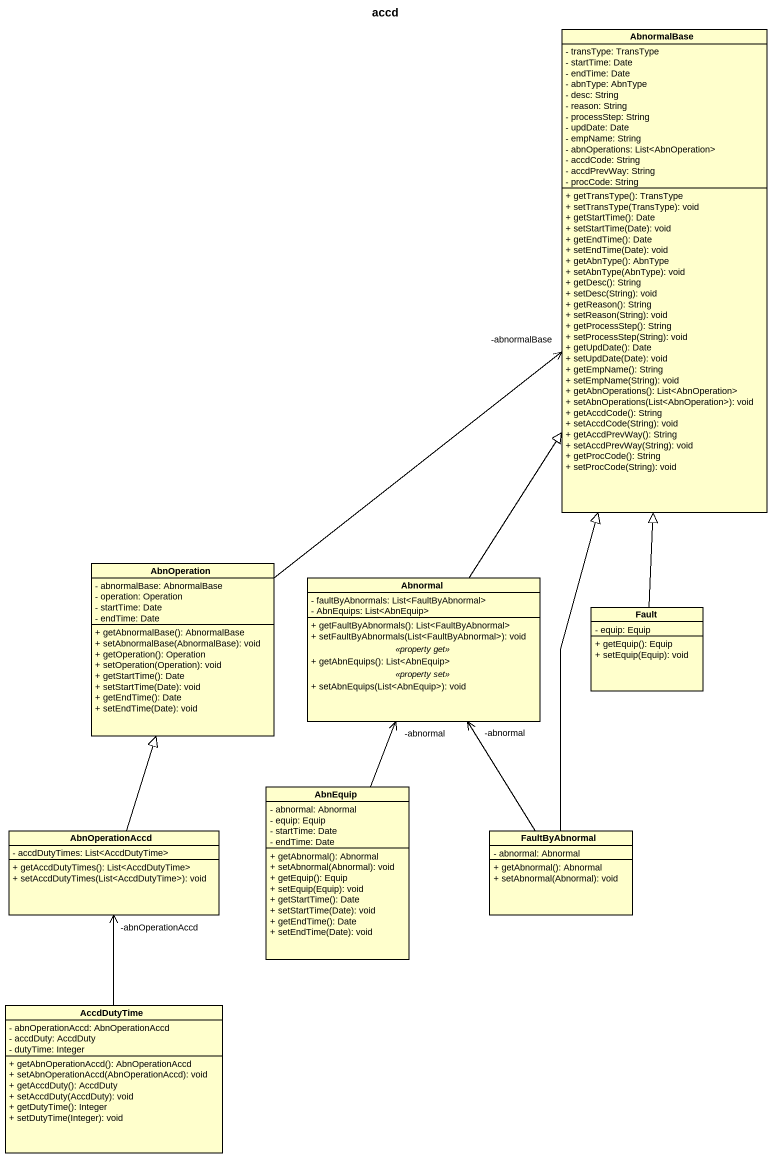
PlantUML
@startuml
title accd
hide circle
hide empty members
skinparam classAttributeIconSize 0
class AbnormalBase {
  - transType: TransType
  - startTime: Date
  - endTime: Date
  - abnType: AbnType
  - desc: String
  - reason: String
  - processStep: String
  - updDate: Date
  - empName: String
  - abnOperations: List<AbnOperation>
  - accdCode: String
  - accdPrevWay: String
  - procCode: String
  + getTransType(): TransType
  + setTransType(TransType): void
  + getStartTime(): Date
  + setStartTime(Date): void
  + getEndTime(): Date
  + setEndTime(Date): void
  + getAbnType(): AbnType
  + setAbnType(AbnType): void
  + getDesc(): String
  + setDesc(String): void
  + getReason(): String
  + setReason(String): void
  + getProcessStep(): String
  + setProcessStep(String): void
  + getUpdDate(): Date
  + setUpdDate(Date): void
  + getEmpName(): String
  + setEmpName(String): void
  + getAbnOperations(): List<AbnOperation>
  + setAbnOperations(List<AbnOperation>): void
  + getAccdCode(): String
  + setAccdCode(String): void
  + getAccdPrevWay(): String
  + setAccdPrevWay(String): void
  + getProcCode(): String
  + setProcCode(String): void
}
class AbnOperation {
  - abnormalBase: AbnormalBase
  - operation: Operation
  - startTime: Date
  - endTime: Date
  + getAbnormalBase(): AbnormalBase
  + setAbnormalBase(AbnormalBase): void
  + getOperation(): Operation
  + setOperation(Operation): void
  + getStartTime(): Date
  + setStartTime(Date): void
  + getEndTime(): Date
  + setEndTime(Date): void
}
class Abnormal {
  - faultByAbnormals: List<FaultByAbnormal>
  - AbnEquips: List<AbnEquip>
  --
  + getFaultByAbnormals(): List<FaultByAbnormal>
  + setFaultByAbnormals(List<FaultByAbnormal>): void
  .. <<property get>> ..
  + getAbnEquips(): List<AbnEquip>
  .. <<property set>> ..
  + setAbnEquips(List<AbnEquip>): void
}
class Fault {
  - equip: Equip
  + getEquip(): Equip
  + setEquip(Equip): void
}
class AbnEquip {
  - abnormal: Abnormal
  - equip: Equip
  - startTime: Date
  - endTime: Date
  + getAbnormal(): Abnormal
  + setAbnormal(Abnormal): void
  + getEquip(): Equip
  + setEquip(Equip): void
  + getStartTime(): Date
  + setStartTime(Date): void
  + getEndTime(): Date
  + setEndTime(Date): void
}
class AbnOperationAccd {
  - accdDutyTimes: List<AccdDutyTime>
  + getAccdDutyTimes(): List<AccdDutyTime>
  + setAccdDutyTimes(List<AccdDutyTime>): void
}
class FaultByAbnormal {
  - abnormal: Abnormal
  + getAbnormal(): Abnormal
  + setAbnormal(Abnormal): void
}
class AccdDutyTime {
  - abnOperationAccd: AbnOperationAccd
  - accdDuty: AccdDuty
  - dutyTime: Integer
  + getAbnOperationAccd(): AbnOperationAccd
  + setAbnOperationAccd(AbnOperationAccd): void
  + getAccdDuty(): AccdDuty
  + setAccdDuty(AccdDuty): void
  + getDutyTime(): Integer
  + setDutyTime(Integer): void
}
AbnOperation -up-> "-abnormalBase" AbnormalBase
Abnormal -up-|> AbnormalBase
Fault -up-|> AbnormalBase
AbnEquip -up-> "-abnormal" Abnormal
AbnOperationAccd -up-|> AbnOperation
FaultByAbnormal -up-|> AbnormalBase
FaultByAbnormal -up-> "-abnormal" Abnormal
AccdDutyTime -up-> "-abnOperationAccd" AbnOperationAccd
@enduml
